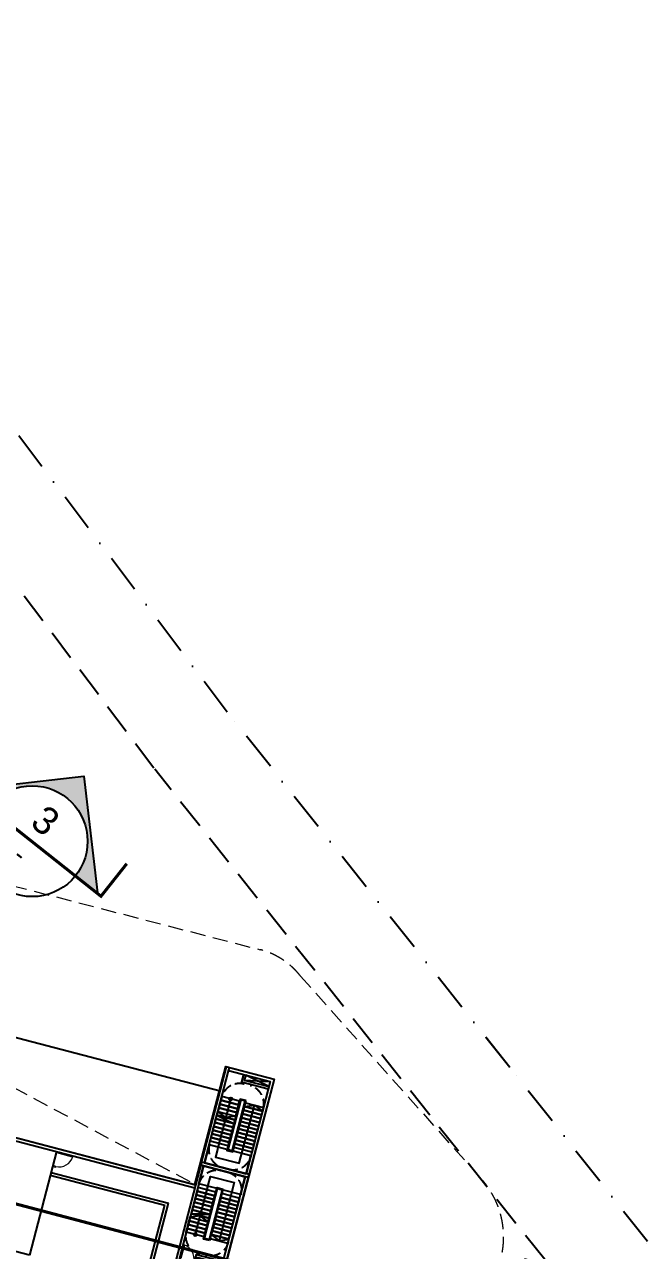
# Model space of a CAD drawing. Header units: millimetres. Extents: x 573003 to 1294762, y -9906 to 413061.
# Drawn here: x 733577 to 774069, y 323933 to 403574 of the extents above; entities that cross this region are included whole.
import ezdxf
from ezdxf.enums import TextEntityAlignment as Align

# ---------------------------------------------------------------- set-up
doc = ezdxf.new("R2010")
doc.units = ezdxf.units.MM
doc.header["$MEASUREMENT"] = 0
for name, pattern in [('DASHDOT', [1, 0.5, -0.25, 0, -0.25]), ('DASHED', [4.5, 3, -1.5]), ('DASHED2', [0.375, 0.25, -0.125]), ('PHANTOM', [12.5, 6.25, -1.25, 1.25, -1.25, 1.25, -1.25]), ('PHANTOM2', [31.75, 15.875, -3.175, 3.175, -3.175, 3.175, -3.175])]:
    doc.linetypes.add(name, pattern=pattern)
for name, color, linetype in [('A-ANNO-SYMB-SECT', 50, 'PHANTOM2'), ('A-AREA-NON-PLOT', 4, 'Continuous'), ('A-CORE-OTLN', 160, 'Continuous'), ('A-FLOR-STRS', 1, 'Continuous'), ('A-FLOR-STRS-ARROW', 8, 'Continuous'), ('A-ROOF-PARAPET', 135, 'Continuous'), ('A-SITE BDRY', 5, 'PHANTOM'), ('A-STRUCT-OTLN', 3, 'Continuous'), ('A-WALL-PATT', 251, 'Continuous'), ('Site_plot line', 1, 'DASHDOT')]:
    doc.layers.add(name, color=color, linetype=linetype)
doc.layers.add('A-DOOR', color=1, linetype='Continuous', lineweight=9)
doc.layers.add('D-building block', color=8, linetype='Continuous', lineweight=13)
doc.styles.add('HBA-Text', font='GOTHIC.TTF')

# ---------------------------------------------------------------- blocks, each defined once
blk = doc.blocks.new('A-SEC-REF-ARROW')
at = {"layer": 'A-ANNO-SYMB-SECT', "linetype": 'Continuous', "ltscale": 800}
blk.add_hatch(color=256, dxfattribs=at).paths.add_polyline_path([(0, -600, -0.414214), (-600, 0, -0.414214), (0, 600), (0, 900), (-900, 0), (0, -900)])
blk.add_lwpolyline([(0, -600), (0, -900), (-900, 0), (0, 900), (0, 600)], dxfattribs=at)
blk.add_circle((0, 0), 600, dxfattribs=at)
blk = doc.blocks.new('Section Mark 1-150')
at = {"layer": 'A-ANNO-SYMB-SECT', "linetype": 'Continuous'}
blk.add_line((-900, 0), (900, 0), dxfattribs=at)
at = {"layer": 'A-ANNO-SYMB-SECT', "xscale": 1.500000001396984, "yscale": 1.500000001396984, "zscale": 1.500000001396984, "rotation": 270}
blk.add_blockref('A-SEC-REF-ARROW', (0, 0), dxfattribs=at)
at = {"layer": 'A-ANNO-SYMB-SECT', "style": 'HBA-Text'}
for tag, height, p in [('SECTION-NAME', 450, (-38, 400)), ('SECTION-DWG', 300, (-16, -283))]:
    blk.add_attdef(tag, text='', height=height, dxfattribs=at).set_placement(p, align=Align.MIDDLE)
blk = doc.blocks.new('boundary nsetback')
at = {"layer": 'Site_plot line', "ltscale": 5000}
for p, q in [((2827188, 726711), (2815692, 717998)), ((2835596, 723806), (2827188, 726711)), ((2815692, 717998), (2792242, 700107)), ((2792242, 700107), (2768625, 683035))]:
    blk.add_line(p, q, dxfattribs=at)
at = {"layer": 'Site_plot line', "linetype": 'DASHED2', "ltscale": 8000}
for p, q in [((2828217, 720007), (2795851, 695313)), ((2795788, 695267), (2772146, 678177))]:
    blk.add_line(p, q, dxfattribs=at)
blk = doc.blocks.new('210204_1m door')
for points in [[(50, 200), (50, 1100), (90, 1100), (90, 200)], [(0, 0), (50, 0), (50, 200), (0, 200)], [(950, 0), (1000, 0), (1000, 200), (950, 200)]]:
    blk.add_lwpolyline(points, close=True)
at = {"color": 8}
blk.add_arc((50, 200), 900, 0, 90, dxfattribs=at)
blk = doc.blocks.new('werwrerer')
at = {"layer": 'A-FLOR-STRS-ARROW'}
h = blk.add_hatch(color=256, dxfattribs=at)
edge = h.paths.add_edge_path(flags=0)
edge.add_arc((-12990, 7008), 100, -269.99995, 90.00005, ccw=False)
blk.add_hatch(color=256, dxfattribs=at).paths.add_polyline_path([(-13085, 6978), (-13085, 7039), (-13049, 7089), (-12990, 7108), (-12931, 7089), (-12895, 7039), (-12895, 6978), (-12931, 6928), (-12990, 6908), (-13049, 6928)], flags=0)
at = {"color": 1}
blk.add_lwpolyline([(-9740, 9208), (-9740, 6408), (-8540, 6408), (-8540, 9208)], close=True, dxfattribs=at)
at = {"layer": 'A-CORE-OTLN'}
for points in [[(-14940, 7408), (-14940, 9408), (-8340, 9408), (-8340, 6208), (-14940, 6208), (-14940, 6408)], [(-14740, 7408), (-14740, 9208), (-8540, 9208), (-8540, 6408), (-14640, 6408)], [(-14740, 7408), (-14240, 7408), (-14240, 9208)], [(-14740, 7558), (-14390, 7558), (-14390, 9208)], [(-14640, 6408), (-14940, 6408)]]:
    blk.add_lwpolyline(points, dxfattribs=at)
at = {"layer": 'A-FLOR-STRS'}
for points in [[(-14390, 9208), (-14740, 7558)], [(-14390, 7558), (-14740, 9208)]]:
    blk.add_lwpolyline(points, dxfattribs=at)
for points in [[(-12740, 9208), (-12740, 8008), (-12990, 8008), (-12990, 9208)], [(-12490, 9208), (-12490, 8008), (-12740, 8008), (-12740, 9208)], [(-12240, 9208), (-12240, 8008), (-12490, 8008), (-12490, 9208)], [(-11990, 9208), (-11990, 8008), (-12240, 8008), (-12240, 9208)], [(-11740, 9208), (-11740, 8008), (-11990, 8008), (-11990, 9208)], [(-11490, 9208), (-11490, 8008), (-11740, 8008), (-11740, 9208)], [(-11240, 9208), (-11240, 8008), (-11490, 8008), (-11490, 9208)], [(-10990, 9208), (-10990, 8008), (-11240, 8008), (-11240, 9208)], [(-10740, 9208), (-10740, 8008), (-10990, 8008), (-10990, 9208)], [(-10490, 9208), (-10490, 8008), (-10740, 8008), (-10740, 9208)], [(-10240, 9208), (-10240, 8008), (-10490, 8008), (-10490, 9208)], [(-9990, 9208), (-9990, 8008), (-10240, 8008), (-10240, 9208)], [(-12740, 6408), (-12740, 7608), (-12990, 7608), (-12990, 6408)], [(-12490, 6408), (-12490, 7608), (-12740, 7608), (-12740, 6408)], [(-12240, 6408), (-12240, 7608), (-12490, 7608), (-12490, 6408)], [(-11990, 6408), (-11990, 7608), (-12240, 7608), (-12240, 6408)], [(-11740, 7608), (-11740, 6408), (-11990, 6408), (-11990, 7608)], [(-11490, 7608), (-11490, 6408), (-11740, 6408), (-11740, 7608)], [(-11240, 7608), (-11240, 6408), (-11490, 6408), (-11490, 7608)], [(-10990, 7608), (-10990, 6408), (-11240, 6408), (-11240, 7608)], [(-10740, 7608), (-10740, 6408), (-10990, 6408), (-10990, 7608)], [(-10490, 7608), (-10490, 6408), (-10740, 6408), (-10740, 7608)], [(-10240, 7608), (-10240, 6408), (-10490, 6408), (-10490, 7608)], [(-9990, 7608), (-9990, 6408), (-10240, 6408), (-10240, 7608)]]:
    blk.add_lwpolyline(points, close=True, dxfattribs=at)
at = {"layer": 'A-FLOR-STRS-ARROW'}
blk.add_line((-12931, 6928), (-12990, 6908), dxfattribs=at)
for points in [[(-12740, 8008), (-12990, 8608), (-12740, 9208)], [(-13040, 7008), (-9790, 7008), (-9690, 7008), (-9090, 7008), (-9090, 8608), (-12990, 8608)], [(-11990, 7608), (-11740, 7008), (-11990, 6408)], [(-11740, 6408), (-11630, 6937), (-11496, 6960), (-11736, 7058), (-11600, 7078), (-11490, 7608)]]:
    blk.add_lwpolyline(points, dxfattribs=at)
blk.add_circle((-12990, 7008), 100, dxfattribs=at)
at = {"layer": 'A-FLOR-STRS-ARROW', "linetype": 'DASHED', "ltscale": 200}
for centre, start, end in [((-12940, 8008), 90.00005, 180.00005), ((-9741, 8025), 0.00005, 90.00005), ((-12940, 7608), 180.00005, 270.00005), ((-9741, 7625), 270.00005, 0.00005)]:
    blk.add_arc(centre, 1200, start, end, dxfattribs=at)
at = {"layer": 'A-ROOF-PARAPET'}
for points in [[(-13140, 8008), (-13140, 7608), (-9690, 7608), (-9690, 8008)], [(-13090, 7958), (-13090, 7658), (-9740, 7658), (-9740, 7958)]]:
    blk.add_lwpolyline(points, close=True, dxfattribs=at)
at = {"layer": 'A-DOOR', "extrusion": (1.3338e-14, 1.74606e-11, -1), "zscale": -0.9999999999999987, "rotation": 90.04800259996153}
blk.add_blockref('210204_1m door', (14940, 6408, 0), dxfattribs=at)
blk = doc.blocks.new('A$C5ECD7F29')
at = {"layer": 'A-FLOR-STRS-ARROW'}
h = blk.add_hatch(color=256, dxfattribs=at)
edge = h.paths.add_edge_path(flags=0)
edge.add_arc((92624, 359517), 100, -284.65974, 75.34026, ccw=False)
blk.add_hatch(color=256, dxfattribs=at).paths.add_polyline_path([(92524, 359511), (92540, 359571), (92588, 359610), (92649, 359614), (92701, 359580), (92724, 359523), (92708, 359463), (92660, 359424), (92599, 359420), (92547, 359454)], flags=0)
at = {"color": 1, "elevation": -497}
blk.add_lwpolyline([(96325, 360823), (95616, 358114), (96777, 357810), (97486, 360519)], close=True, dxfattribs=at)
at = {"layer": 'A-AREA-NON-PLOT', "elevation": -497}
blk.add_lwpolyline([(50400, 300836), (43715, 292396, -0.168851), (41455, 290378), (28640, 285172, -0.629343), (23279, 290094), (25630, 304629), (26278, 305814), (34644, 316377, -0.414213), (36049, 316540), (38087, 314926, 0.414214), (38789, 315007), (43306, 320710, -0.026295), (43019, 320990), (42695, 321373, -0.357011), (42614, 326439), (51772, 338002, -0.277059), (54469, 338734), (74377, 333479), (76982, 333300), (82797, 328698), (90430, 338343), (92626, 336605), (92884, 336932), (98185, 357195), (90525, 359199), (91345, 362332), (110513, 357317), (110875, 355830), (114576, 341076, -0.125916), (114571, 340084), (104921, 303295, -0.130105), (96964, 298264, -0.159511), (84611, 298193, -0.106576), (80009, 300600, 0.202877), (61699, 305714, -0.125574), (56935, 306271, -0.123135), (53064, 309106), (51085, 311447, 0.481998), (50303, 311424), (47843, 308319, -0.120039), (49401, 307219), (50537, 305582, -0.328788)], format="xyb", close=True, dxfattribs=at)
at = {"layer": 'A-CORE-OTLN', "elevation": -497}
for points in [[(90586, 359430), (91345, 362332), (97730, 360662), (96920, 357566), (90535, 359236), (90586, 359430)], [(90779, 359379), (91488, 362088), (97486, 360519), (96777, 357810), (90876, 359354)], [(91032, 360347), (91516, 360220), (91971, 361962)], [(91070, 360492), (91409, 360403), (91826, 362000)], [(90876, 359354), (90586, 359430)], [(92884, 336932), (98195, 357233)], [(93067, 336841), (98389, 357182)], [(97393, 347843), (99388, 355472)], [(97586, 347792), (99531, 355228)], [(105048, 355439), (104693, 354085), (99388, 355472)], [(105241, 355389), (104836, 353841), (99531, 355228)]]:
    blk.add_lwpolyline(points, dxfattribs=at)
at = {"layer": 'A-FLOR-STRS'}
blk.add_line((96040, 348204, -497), (102769, 346448, -497), dxfattribs=at)
at = {"layer": 'A-FLOR-STRS', "elevation": -497}
for points in [[(91826, 362000), (91070, 360492)], [(91409, 360403), (91488, 362088)], [(102769, 346448), (96580, 322732)]]:
    blk.add_lwpolyline(points, dxfattribs=at)
for points in [[(93423, 361582), (93119, 360421), (92877, 360484), (93181, 361645)], [(93665, 361519), (93361, 360358), (93119, 360421), (93423, 361582)], [(93906, 361455), (93603, 360295), (93361, 360358), (93665, 361519)], [(94148, 361392), (93845, 360231), (93603, 360295), (93906, 361455)], [(94390, 361329), (94086, 360168), (93845, 360231), (94148, 361392)], [(94632, 361266), (94328, 360105), (94086, 360168), (94390, 361329)], [(94874, 361202), (94570, 360041), (94328, 360105), (94632, 361266)], [(95116, 361139), (94812, 359978), (94570, 360041), (94874, 361202)], [(95358, 361076), (95054, 359915), (94812, 359978), (95116, 361139)], [(95599, 361013), (95296, 359852), (95054, 359915), (95358, 361076)], [(95841, 360949), (95538, 359788), (95296, 359852), (95599, 361013)], [(96083, 360886), (95779, 359725), (95538, 359788), (95841, 360949)], [(92714, 358873), (93018, 360034), (92776, 360097), (92472, 358936)], [(92956, 358810), (93260, 359971), (93018, 360034), (92714, 358873)], [(93198, 358747), (93501, 359908), (93260, 359971), (92956, 358810)], [(93440, 358683), (93743, 359844), (93501, 359908), (93198, 358747)], [(93985, 359781), (93681, 358620), (93440, 358683), (93743, 359844)], [(94227, 359718), (93923, 358557), (93681, 358620), (93985, 359781)], [(94469, 359655), (94165, 358494), (93923, 358557), (94227, 359718)], [(94711, 359591), (94407, 358430), (94165, 358494), (94469, 359655)], [(94953, 359528), (94649, 358367), (94407, 358430), (94711, 359591)], [(95194, 359465), (94891, 358304), (94649, 358367), (94953, 359528)], [(95436, 359401), (95133, 358240), (94891, 358304), (95194, 359465)], [(95678, 359338), (95375, 358177), (95133, 358240), (95436, 359401)]]:
    blk.add_lwpolyline(points, close=True, dxfattribs=at)
for points in [[(54275, 338785), (54275, 338785), (73667, 333667, 0.415576), (87675, 341906), (92102, 358827)], [(110513, 357317), (114576, 341076, -0.125916), (114571, 340084), (104945, 303288), (104945, 303288, -0.297959), (83749, 298492, -0.093589), (80009, 300600), (80009, 300600), (80009, 300600, 0.195786), (61699, 305714), (61699, 305714, -0.263722), (53064, 309106), (51085, 311447, 0.473827), (50311, 311435), (47878, 308363, -0.090736), (49401, 307219), (50537, 305582, -0.330366), (50386, 300818), (44315, 293154), (44315, 293154), (43085, 291601, -0.12947), (41455, 290378), (28640, 285172, -0.584917), (23186, 289516), (25630, 304629, -0.085016), (26278, 305814), (29989, 310500), (34644, 316377), (34644, 316377)]]:
    blk.add_lwpolyline(points, format="xyb", dxfattribs=at)
at = {"layer": 'A-FLOR-STRS-ARROW'}
blk.add_line((92660, 359424, -497), (92599, 359420, -497), dxfattribs=at)
at = {"layer": 'A-FLOR-STRS-ARROW', "elevation": -497}
for points in [[(93119, 360421), (93029, 361065), (93423, 361582)], [(92576, 359530), (95720, 358707), (95817, 358682), (96397, 358530), (96802, 360078), (93029, 361065)], [(93743, 359844), (93833, 359201), (93440, 358683)], [(93681, 358620), (93922, 359103), (94057, 359093), (93849, 359247), (93986, 359233), (94227, 359718)]]:
    blk.add_lwpolyline(points, dxfattribs=at)
at = {"layer": 'A-FLOR-STRS-ARROW'}
blk.add_circle((92624, 359517, -497), 100, dxfattribs=at)
at = {"layer": 'A-FLOR-STRS-ARROW', "linetype": 'DASHED', "ltscale": 200}
for centre, start, end in [((92925, 360472, -497), 75.34026, 165.34026), ((96025, 359678, -497), 345.34026, 75.34026), ((92824, 360085, -497), 165.34026, 255.34026), ((95923, 359291, -497), 255.34026, 345.34026)]:
    blk.add_arc(centre, 1200, start, end, dxfattribs=at)
at = {"layer": 'A-ROOF-PARAPET', "elevation": -497}
for points in [[(92732, 360522), (92631, 360135), (95968, 359262), (96070, 359649)], [(92768, 360461), (92692, 360171), (95933, 359323), (96009, 359613)]]:
    blk.add_lwpolyline(points, close=True, dxfattribs=at)
at = {"layer": 'D-building block', "linetype": 'DASHED2', "ltscale": 4000, "elevation": -497}
blk.add_lwpolyline([(83363, 297041, 0.019736), (83363, 297041), (83363, 297041), (83363, 297041, -0.118045), (79031, 299460, 0.379208), (47543, 297229), (41583, 289705, -0.083537), (37805, 287276), (28490, 283492, -0.487826), (23025, 288518), (25630, 304629, -0.085016), (26278, 305814), (54761, 341775, -0.436558), (63500, 343145), (69594, 338319, 0.564483), (77626, 340924), (82928, 361440, -0.164455), (84644, 364054), (97956, 375926, -0.524678), (106941, 373469), (114626, 342752, -0.089902), (114324, 339141), (104945, 303288, -0.155238), (104945, 303288, -0.28656)], format="xyb", close=True, dxfattribs=at)
blk.add_lwpolyline([(76982, 333300), (85514, 333475), (98195, 357233)], dxfattribs=at)
at = {"xscale": -1, "rotation": 345.3403140631908}
blk.add_blockref('werwrerer', (87087, 353721, -497), dxfattribs=at)
at = {"layer": 'A-DOOR', "rotation": 345.3425716980626}
blk.add_blockref('210204_1m door', (96038, 348196, -497), dxfattribs=at)
at = {"layer": 'A-SITE BDRY', "rotation": 1.170508916669246}
blk.add_blockref('boundary nsetback', (-2709858, -397705, -497), dxfattribs=at)
blk.add_blockref('boundary nsetback', (-2709858, -397705, -497), dxfattribs=at)
blk.add_blockref('boundary nsetback', (-2709858, -397705, -497), dxfattribs=at)

msp = doc.modelspace()

# ---------------------------------------------------------------- linework, layer by layer
at = {"layer": 'A-STRUCT-OTLN', "extrusion": (2.56142e-09, 1.15149e-05, 1), "const_width": 200, "elevation": 164.1}
msp.add_lwpolyline([(671180.4, 402853), (669938.7, 401285.2), (738547.8, 346944.2), (740224.1, 349060.8)], dxfattribs=at)
at = {"layer": 'A-STRUCT-OTLN', "extrusion": (2.31432e-05, -6.8134e-06, 1), "const_width": 200, "elevation": 171.6}
msp.add_lwpolyline([(683005, 343420.2), (682214.8, 340388.4), (764903.6, 318526.9), (766177.3, 323413.7)], dxfattribs=at)

# ---------------------------------------------------------------- block references
at = {"layer": 'A-ANNO-SYMB-SECT', "extrusion": (-4.23605e-05, 4.5064e-05, 1)}
ref = msp.add_blockref('Section Mark 1-150', (734078.2, 350517.4, 144.5), dxfattribs=dict(at, xscale=4.00000037023994, yscale=4.00000037023994, zscale=4.00000037023994, rotation=321.6194480775963))
ref.add_attrib('SECTION-DWG', '-', dxfattribs={"extrusion": (-4.23605e-05, 4.5064e-05, 1), "height": 1200, "rotation": 321.619448, "style": 'HBA-Text'}).set_placement((733325.4, 349669.3, 144.5), align=Align.MIDDLE)
ref.add_attrib('SECTION-NAME', '3', dxfattribs={"extrusion": (-4.23605e-05, 4.5064e-05, 1), "height": 1800, "rotation": 321.619448, "style": 'HBA-Text'}).set_placement((734952.8, 351866, 144.5), align=Align.MIDDLE)
at = {"layer": 'A-SITE BDRY', "extrusion": (-2.99858e-06, 1.0814e-14, 1), "rotation": 271.1706226210165}
msp.add_blockref('boundary nsetback', (-10249.2, 3136258.8, 150), dxfattribs=at)
at = {"layer": 'A-WALL-PATT', "extrusion": (0.000121604, -7.882e-05, 1), "rotation": 270.0001156918269}
msp.add_blockref('A$C5ECD7F29', (387460.9, 426401.3, 727.7), dxfattribs=at)

doc.saveas('drawing.dxf')
